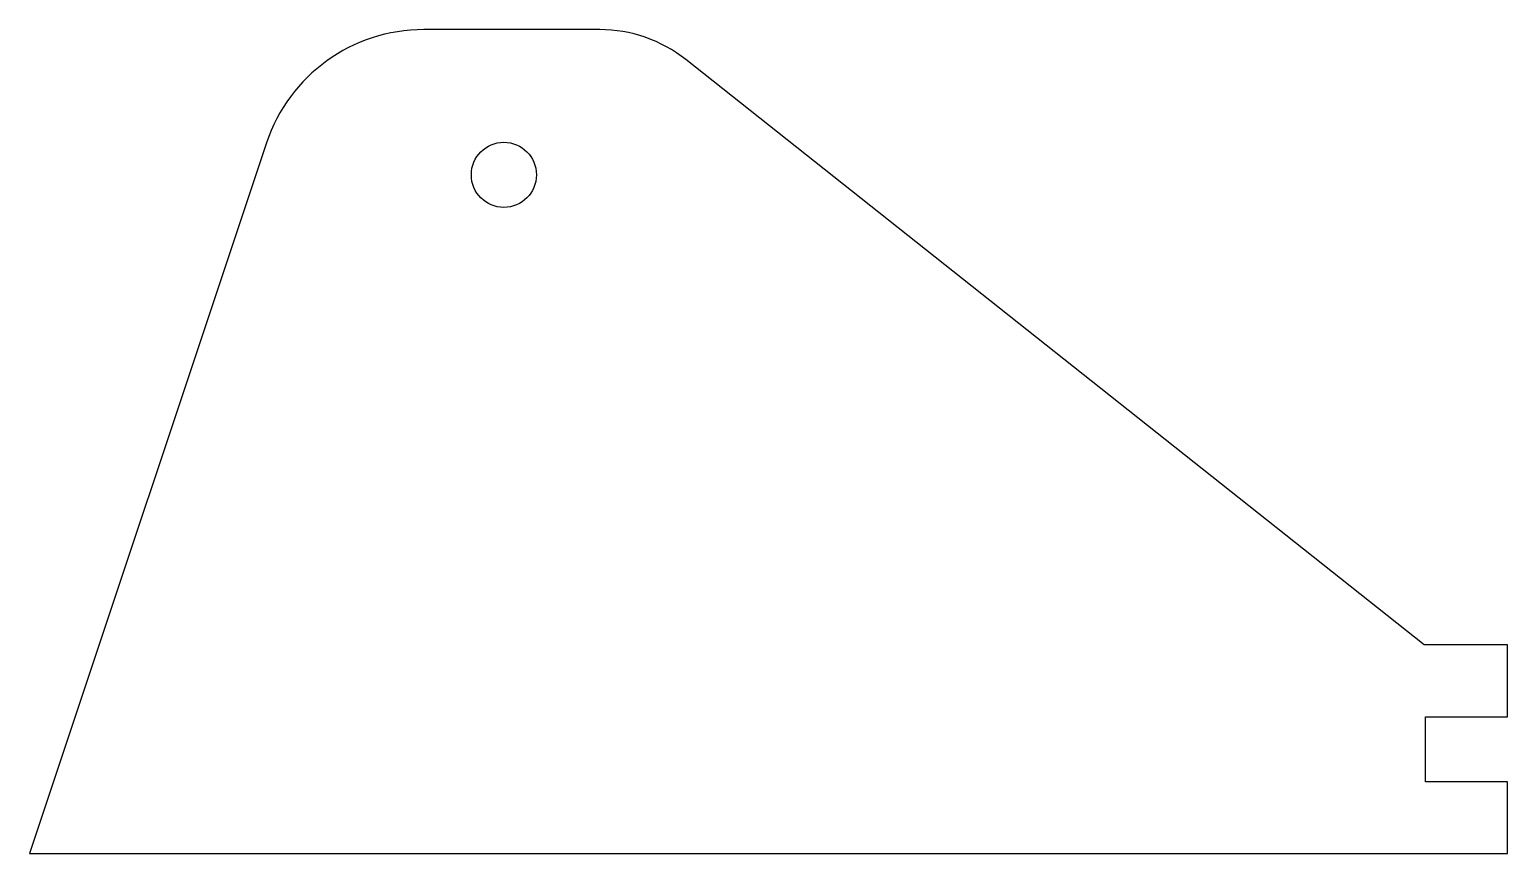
# Model space of a CAD drawing. Header units: millimetres. Extents: x -54 to 54, y -30 to 30.
import ezdxf

# ---------------------------------------------------------------- set-up
doc = ezdxf.new("R2010")
doc.units = ezdxf.units.MM
doc.layers.get('0').update_dxf_attribs({"linetype": 'CONTINUOUS'})

msp = doc.modelspace()

# ---------------------------------------------------------------- linework, layer by layer
for p, q in [((-12.36, 30.13), (-25.23, 30.13)), ((47.92, -14.88), (-6.07, 27.93)), ((-36.73, 21.83), (-54.05, -30.13)), ((54, -14.88), (47.92, -14.88)), ((54, -20.13), (54, -14.88)), ((48, -24.88), (48, -20.13)), ((48, -20.13), (54, -20.13)), ((54, -24.88), (48, -24.88)), ((54, -30.13), (54, -24.88)), ((-54.05, -30.13), (54, -30.13))]:
    msp.add_line(p, q)
msp.add_circle((-19.37, 19.5), 2.38)
for centre, radius, start, end in [((-25.23, 18), 12.12, 90, 161.5651), ((-12.36, 20), 10.12, 51.5872, 90)]:
    msp.add_arc(centre, radius, start, end)

doc.saveas('drawing.dxf')
